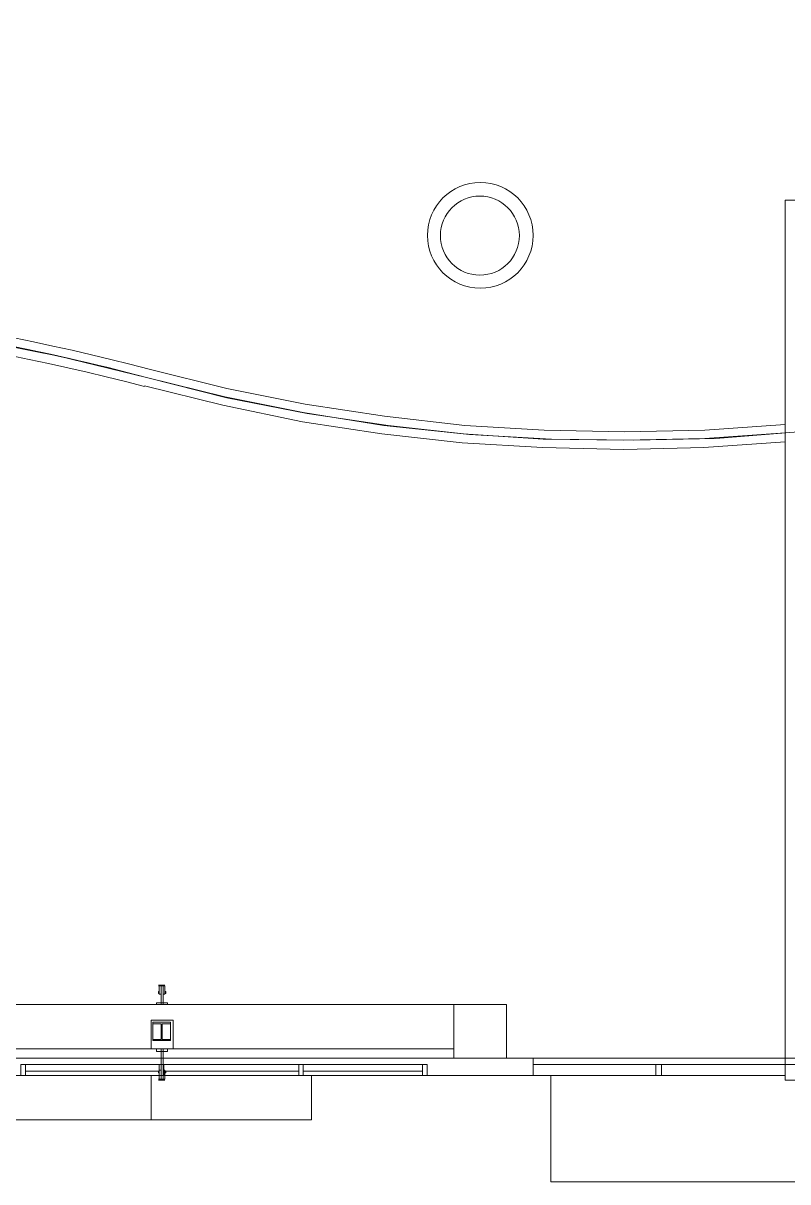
# Model space of a CAD drawing. Header units: millimetres. Extents: x -750 to 104995, y 68 to 66109.
# Drawn here: x 70892 to 79548, y 15095 to 28205 of the extents above; entities that cross this region are included whole.
import ezdxf

# ---------------------------------------------------------------- set-up
doc = ezdxf.new("R2010")
doc.units = ezdxf.units.MM
doc.layers.add('PDF_형상', color=7, linetype='Continuous')

msp = doc.modelspace()

# ---------------------------------------------------------------- linework, layer by layer
at = {"layer": 'PDF_형상', "lineweight": 5}
for points in [[(83270, 28502), (83270, 26026), (79665, 26026), (79665, 23581), (78734, 23507), (77804, 23486), (76874, 23497), (75944, 23549), (75025, 23654), (74105, 23790), (73196, 23967), (72287, 24197), (73175, 23978), (74063, 23800), (74973, 23654), (75871, 23560), (76780, 23497), (77690, 23486), (78609, 23507), (79518, 23570)], [(11144, 26203), (11144, 26298), (10946, 26298), (10779, 26298), (10779, 17405), (10747, 17405), (10747, 16203), (11845, 16203), (11845, 16495), (76665, 16495), (76665, 16297), (75464, 16297)], [(76665, 16422), (79518, 16422), (79518, 26203), (80427, 26203), (80427, 26130)], [(79665, 23581), (78734, 23507), (77804, 23486), (76874, 23497), (75944, 23549), (75025, 23654), (74105, 23790), (73196, 23967), (72287, 24197), (71294, 24437), (70281, 24636), (69267, 24803), (68243, 24929), (67219, 25012), (66184, 25054), (65160, 25054), (64125, 25023), (63101, 24949), (62077, 24824), (61064, 24667), (60050, 24479), (59047, 24239), (58054, 23967)], [(72266, 24103), (73154, 23884), (74053, 23695), (74952, 23560), (75861, 23455), (76770, 23403), (77690, 23382), (78599, 23403), (79518, 23466)], [(72423, 17321), (72496, 17321)], [(72475, 17217), (72496, 17217), (72496, 17311), (72423, 17311), (72496, 17311)], [(72433, 17311), (72433, 17217), (72454, 17217)], [(72433, 17227), (72423, 17227), (72423, 17248), (72433, 17248)], [(72496, 17248), (72506, 17248), (72506, 17227), (72496, 17227)], [(68567, 16495), (69162, 17102), (75767, 17102)], [(72454, 17122), (72475, 17122)], [(72360, 16704), (72360, 16882)], [(72559, 16704), (72559, 16882)], [(69162, 16600), (75767, 16600)], [(72454, 16569), (72475, 16569)], [(72433, 16297), (70918, 16297), (70918, 16422), (70866, 16422), (70866, 16297), (70918, 16297), (70918, 16422), (72433, 16422)], [(74011, 16422), (72485, 16422), (72485, 16297), (72433, 16297), (72433, 16422), (72485, 16422), (72485, 16297), (74011, 16297)], [(75411, 16422), (74063, 16422), (74063, 16297), (75411, 16297)], [(75464, 16495), (75767, 16495)], [(76362, 16495), (76665, 16495), (82664, 16495), (82967, 16495)], [(70866, 16297), (69518, 16297), (74157, 16297), (74157, 15795), (69037, 15795), (69037, 16297), (69371, 16297), (68347, 16297), (68682, 16297), (68682, 15795), (65296, 15795)], [(72433, 16328), (72423, 16328), (72423, 16349), (72433, 16349), (70918, 16349)], [(72339, 15795), (72339, 16297)], [(72475, 16360), (72496, 16360), (72496, 16255), (72423, 16255)], [(72454, 16360), (72433, 16360), (72433, 16255)], [(74011, 16349), (72485, 16349)], [(72496, 16349), (72506, 16349), (72506, 16328), (72496, 16328)], [(75411, 16349), (74063, 16349)], [(76665, 16297), (79518, 16297)], [(82465, 16297), (82465, 15095), (76864, 15095), (76864, 16297)], [(72423, 16245), (72496, 16245)]]:
    msp.add_lwpolyline(points, dxfattribs=at)
for points in [[(58211, 24009, -0.135987), (72287, 24197, 0.137042), (58054, 23967), (58054, 26151), (11050, 26151)], [(58211, 24113, -0.135008), (72318, 24291), (73196, 24072), (74084, 23894), (74983, 23758), (75892, 23654), (76791, 23601), (77700, 23581), (78609, 23601), (79518, 23664)]]:
    msp.add_lwpolyline(points, format="xyb", dxfattribs=at)
for points in [[(72475, 17311), (72475, 17102), (72454, 17102), (72454, 17311)], [(72527, 17102), (72527, 17122), (72402, 17122), (72402, 17102)], [(75767, 17102), (75767, 16495), (76362, 16495), (76362, 17102)], [(75767, 17102), (76362, 17102), (76362, 16495), (75767, 16495)], [(72590, 16924), (72339, 16924), (72339, 16600), (72590, 16600)], [(72590, 16924), (72339, 16924), (72339, 16600), (72590, 16600)], [(72559, 16694), (72360, 16694), (72360, 16704), (72454, 16704), (72454, 16882), (72360, 16882), (72360, 16903), (72559, 16903), (72559, 16882), (72465, 16882), (72465, 16704), (72559, 16704)], [(72527, 16569), (72527, 16600), (72402, 16600), (72402, 16569)], [(72475, 16600), (72475, 16255), (72454, 16255), (72454, 16600)], [(74063, 16422), (74063, 16297), (74011, 16297), (74011, 16422)], [(75464, 16422), (75464, 16297), (75411, 16297), (75411, 16422)], [(78055, 16297), (78118, 16297), (78118, 16422), (78055, 16422)], [(79748, 16245), (79518, 16245), (79518, 16422), (79811, 16422), (79811, 16245)]]:
    msp.add_lwpolyline(points, close=True, dxfattribs=at)
for centre, radius in [((76067, 25804), 598), ((76062, 25801), 447)]:
    msp.add_circle(centre, radius, dxfattribs=at)
msp.add_arc((65577, -1330), 26288, 75.2597, 106.2738, dxfattribs=at)

doc.saveas('drawing.dxf')
